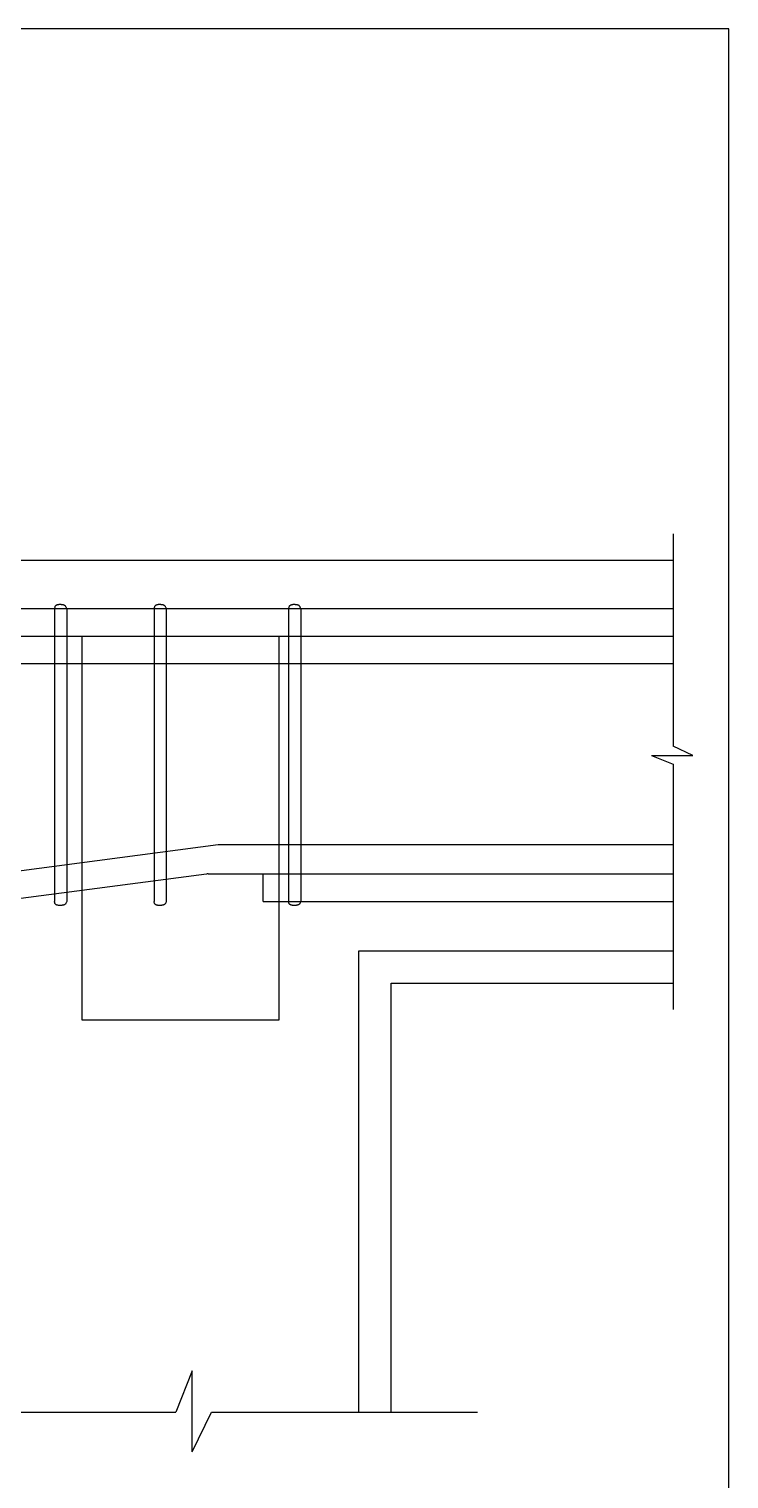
# Model space of a CAD drawing. Header units: millimetres. Extents: x -8855 to 105318, y -17958 to 67465.
# Drawn here: x 8400 to 11866, y 24958 to 32142 of the extents above; entities that cross this region are included whole.
import ezdxf
from ezdxf.lldxf.tags import DXFTag

# ---------------------------------------------------------------- set-up
doc = ezdxf.new("R2010")
doc.units = ezdxf.units.MM
doc.header["$LTSCALE"] = 25
doc.layers.add('DIM', color=5, linetype='Continuous')
tags = doc.linetypes.add('HIDDEN2', pattern=[4.7625, 3.175, -1.5875]).pattern_tags.tags
tags[6:7] = [DXFTag(74, 4), DXFTag(75, 0), DXFTag(340, '0'), DXFTag(46, 1.0), DXFTag(50, 0.0), DXFTag(44, 0.0), DXFTag(45, 0.0)]
tags[4:5] = [DXFTag(74, 4), DXFTag(75, 0), DXFTag(340, '0'), DXFTag(46, 1.0), DXFTag(50, 0.0), DXFTag(44, 0.0), DXFTag(45, 0.0)]

msp = doc.modelspace()

# ---------------------------------------------------------------- linework, layer by layer
for p, q in [((11865.99782, 32141.71581), (-7613.86186, 32141.71581)), ((11865.99782, 3906.40728), (11865.99782, 32141.71581)), ((-7473.45819, 29509.73284), (11589.36254, 29509.73284)), ((9335.97186, 28100.15454), (8249.0639, 27956.25266)), ((9278.33028, 27955.21457), (8258.03565, 27820.13201)), ((9559.35959, 27819.61296), (9559.35959, 27955.73362)), ((10033.78932, 25289.46679), (10033.78932, 27575.36163)), ((10033.78932, 27575.36163), (11589.36254, 27575.36163)), ((10193.78932, 25289.46679), (10193.78932, 27415.36163)), ((10193.78932, 27415.36163), (11589.36254, 27415.36163))]:
    msp.add_line(p, q)
at = {"linetype": 'HIDDEN2'}
for p, q in [((-7473.45819, 29269.97499), (11589.36254, 29269.97499)), ((8526.20693, 29269.97499), (8526.20693, 27819.61296)), ((8586.20693, 29269.97499), (8586.20693, 27819.61296)), ((9019.40873, 29269.97499), (9019.40873, 27819.61296)), ((9079.40873, 29269.97499), (9079.40873, 27819.61296)), ((9685.37291, 29269.97499), (9685.37291, 27819.61296)), ((9745.37291, 29269.97499), (9745.37291, 27819.61296)), ((-7473.45819, 29133.85434), (11589.36254, 29133.85434)), ((6455.56942, 28997.73368), (11589.36254, 28997.73368)), ((11589.36254, 28100.67358), (9343.84688, 28100.67358)), ((9286.2053, 27955.73362), (11589.36254, 27955.73362)), ((9559.35959, 27819.61296), (11589.36254, 27819.61296))]:
    msp.add_line(p, q, dxfattribs=at)
at = {"color": 8}
for p, q in [((-5247.28416, 29133.85434), (8660.72941, 29133.85434)), ((8660.72941, 29133.85434), (8660.72941, 27233.14509)), ((9638.41421, 27233.14509), (9638.41421, 29133.85434)), ((9638.41421, 29133.85434), (11589.36254, 29133.85434)), ((8660.72941, 27233.14509), (9638.41421, 27233.14509))]:
    msp.add_line(p, q, dxfattribs=at)
for points in [[(8586.20693, 29269.97499), (8584.96191, 29273.49793), (8583.80199, 29276.39073), (8582.70977, 29278.73205), (8581.66783, 29280.60053), (8580.65874, 29282.0748), (8579.6651, 29283.23351), (8578.66948, 29284.1553), (8577.65448, 29284.91882), (8576.60737, 29285.59049), (8575.53418, 29286.18788), (8574.44567, 29286.71636), (8573.35255, 29287.18129), (8572.26556, 29287.58802), (8571.19544, 29287.94191), (8570.15292, 29288.24833), (8569.14874, 29288.51264), (8568.18775, 29288.74006), (8567.2513, 29288.93532), (8566.31484, 29289.10301), (8565.35385, 29289.24773), (8564.34379, 29289.37407), (8563.26011, 29289.48663), (8562.0783, 29289.59), (8560.7738, 29289.68878), (8559.32976, 29289.78551), (8557.75997, 29289.87458), (8556.08591, 29289.94835), (8554.32904, 29289.99914), (8552.51083, 29290.0193), (8550.65275, 29290.00117), (8548.77627, 29289.9371), (8546.90286, 29289.81943), (8545.05143, 29289.63986), (8543.23067, 29289.38755), (8541.44671, 29289.05101), (8539.7057, 29288.61875), (8538.01376, 29288.07929), (8536.37703, 29287.42115), (8534.80164, 29286.63283), (8533.29373, 29285.70285), (8531.86297, 29284.61619), (8530.53318, 29283.34369), (8529.33172, 29281.85266), (8528.28595, 29280.11038), (8527.42322, 29278.08418), (8526.77091, 29275.74134), (8526.35636, 29273.04918), (8526.20693, 29269.97499)], [(9079.40873, 29269.97499), (9078.16371, 29273.49793), (9077.00379, 29276.39073), (9075.91157, 29278.73205), (9074.86963, 29280.60053), (9073.86054, 29282.0748), (9072.8669, 29283.23351), (9071.87128, 29284.1553), (9070.85628, 29284.91882), (9069.80917, 29285.59049), (9068.73598, 29286.18788), (9067.64747, 29286.71636), (9066.55435, 29287.18129), (9065.46736, 29287.58802), (9064.39724, 29287.94191), (9063.35472, 29288.24833), (9062.35054, 29288.51264), (9061.38955, 29288.74006), (9060.4531, 29288.93532), (9059.51664, 29289.10301), (9058.55565, 29289.24773), (9057.54559, 29289.37407), (9056.46191, 29289.48663), (9055.2801, 29289.59), (9053.9756, 29289.68878), (9052.53156, 29289.78551), (9050.96177, 29289.87458), (9049.28771, 29289.94835), (9047.53084, 29289.99914), (9045.71263, 29290.0193), (9043.85455, 29290.00117), (9041.97807, 29289.9371), (9040.10466, 29289.81943), (9038.25323, 29289.63986), (9036.43247, 29289.38755), (9034.64851, 29289.05101), (9032.9075, 29288.61875), (9031.21556, 29288.07929), (9029.57883, 29287.42115), (9028.00344, 29286.63283), (9026.49553, 29285.70285), (9025.06477, 29284.61619), (9023.73498, 29283.34369), (9022.53352, 29281.85266), (9021.48775, 29280.11038), (9020.62502, 29278.08418), (9019.97271, 29275.74134), (9019.55816, 29273.04918), (9019.40873, 29269.97499)], [(9745.37291, 29269.97499), (9744.12789, 29273.49793), (9742.96797, 29276.39073), (9741.87575, 29278.73205), (9740.8338, 29280.60053), (9739.82471, 29282.0748), (9738.83107, 29283.23351), (9737.83546, 29284.1553), (9736.82046, 29284.91882), (9735.77334, 29285.59049), (9734.70016, 29286.18788), (9733.61164, 29286.71636), (9732.51852, 29287.18129), (9731.43154, 29287.58802), (9730.36142, 29287.94191), (9729.3189, 29288.24833), (9728.31472, 29288.51264), (9727.35373, 29288.74006), (9726.41727, 29288.93532), (9725.48082, 29289.10301), (9724.51983, 29289.24773), (9723.50976, 29289.37407), (9722.42609, 29289.48663), (9721.24427, 29289.59), (9719.93978, 29289.68878), (9718.49574, 29289.78551), (9716.92595, 29289.87458), (9715.25189, 29289.94835), (9713.49501, 29289.99914), (9711.6768, 29290.0193), (9709.81873, 29290.00117), (9707.94225, 29289.9371), (9706.06883, 29289.81943), (9704.2174, 29289.63986), (9702.39664, 29289.38755), (9700.61269, 29289.05101), (9698.87168, 29288.61875), (9697.17974, 29288.07929), (9695.54301, 29287.42115), (9693.96762, 29286.63283), (9692.45971, 29285.70285), (9691.02895, 29284.61619), (9689.69916, 29283.34369), (9688.49769, 29281.85266), (9687.45192, 29280.11038), (9686.5892, 29278.08418), (9685.93688, 29275.74134), (9685.52233, 29273.04918), (9685.37291, 29269.97499)], [(8586.20693, 27819.61296), (8584.96191, 27816.09003), (8583.80199, 27813.19722), (8582.70977, 27810.8559), (8581.66783, 27808.98743), (8580.65874, 27807.51316), (8579.6651, 27806.35445), (8578.66948, 27805.43266), (8577.65448, 27804.66914), (8576.60737, 27803.99747), (8575.53418, 27803.40008), (8574.44567, 27802.87159), (8573.35255, 27802.40667), (8572.26556, 27801.99994), (8571.19544, 27801.64604), (8570.15292, 27801.33962), (8569.14874, 27801.07532), (8568.18775, 27800.8479), (8567.2513, 27800.65264), (8566.31484, 27800.48494), (8565.35385, 27800.34022), (8564.34379, 27800.21388), (8563.26011, 27800.10132), (8562.0783, 27799.99795), (8560.7738, 27799.89918), (8559.32976, 27799.80245), (8557.75997, 27799.71337), (8556.08591, 27799.63961), (8554.32904, 27799.58882), (8552.51083, 27799.56866), (8550.65275, 27799.58679), (8548.77627, 27799.65086), (8546.90286, 27799.76853), (8545.05143, 27799.9481), (8543.23067, 27800.20041), (8541.44671, 27800.53695), (8539.7057, 27800.96921), (8538.01376, 27801.50866), (8536.37703, 27802.16681), (8534.80164, 27802.95513), (8533.29373, 27803.88511), (8531.86297, 27804.97176), (8530.53318, 27806.24426), (8529.33172, 27807.7353), (8528.28595, 27809.47757), (8527.42322, 27811.50378), (8526.77091, 27813.84661), (8526.35636, 27816.53878), (8526.20693, 27819.61296)], [(9079.40873, 27819.61296), (9078.16371, 27816.09003), (9077.00379, 27813.19722), (9075.91157, 27810.8559), (9074.86963, 27808.98743), (9073.86054, 27807.51316), (9072.8669, 27806.35445), (9071.87128, 27805.43266), (9070.85628, 27804.66914), (9069.80917, 27803.99747), (9068.73598, 27803.40008), (9067.64747, 27802.87159), (9066.55435, 27802.40667), (9065.46736, 27801.99994), (9064.39724, 27801.64604), (9063.35472, 27801.33962), (9062.35054, 27801.07532), (9061.38955, 27800.8479), (9060.4531, 27800.65264), (9059.51664, 27800.48494), (9058.55565, 27800.34022), (9057.54559, 27800.21388), (9056.46191, 27800.10132), (9055.2801, 27799.99795), (9053.9756, 27799.89918), (9052.53156, 27799.80245), (9050.96177, 27799.71337), (9049.28771, 27799.63961), (9047.53084, 27799.58882), (9045.71263, 27799.56866), (9043.85455, 27799.58679), (9041.97807, 27799.65086), (9040.10466, 27799.76853), (9038.25323, 27799.9481), (9036.43247, 27800.20041), (9034.64851, 27800.53695), (9032.9075, 27800.96921), (9031.21556, 27801.50866), (9029.57883, 27802.16681), (9028.00344, 27802.95513), (9026.49553, 27803.88511), (9025.06477, 27804.97176), (9023.73498, 27806.24426), (9022.53352, 27807.7353), (9021.48775, 27809.47757), (9020.62502, 27811.50378), (9019.97271, 27813.84661), (9019.55816, 27816.53878), (9019.40873, 27819.61296)], [(9745.37291, 27819.61296), (9744.12789, 27816.09003), (9742.96797, 27813.19722), (9741.87575, 27810.8559), (9740.8338, 27808.98743), (9739.82471, 27807.51316), (9738.83107, 27806.35445), (9737.83546, 27805.43266), (9736.82046, 27804.66914), (9735.77334, 27803.99747), (9734.70016, 27803.40008), (9733.61164, 27802.87159), (9732.51852, 27802.40667), (9731.43154, 27801.99994), (9730.36142, 27801.64604), (9729.3189, 27801.33962), (9728.31472, 27801.07532), (9727.35373, 27800.8479), (9726.41727, 27800.65264), (9725.48082, 27800.48494), (9724.51983, 27800.34022), (9723.50976, 27800.21388), (9722.42609, 27800.10132), (9721.24427, 27799.99795), (9719.93978, 27799.89918), (9718.49574, 27799.80245), (9716.92595, 27799.71337), (9715.25189, 27799.63961), (9713.49501, 27799.58882), (9711.6768, 27799.56866), (9709.81873, 27799.58679), (9707.94225, 27799.65086), (9706.06883, 27799.76853), (9704.2174, 27799.9481), (9702.39664, 27800.20041), (9700.61269, 27800.53695), (9698.87168, 27800.96921), (9697.17974, 27801.50866), (9695.54301, 27802.16681), (9693.96762, 27802.95513), (9692.45971, 27803.88511), (9691.02895, 27804.97176), (9689.69916, 27806.24426), (9688.49769, 27807.7353), (9687.45192, 27809.47757), (9686.5892, 27811.50378), (9685.93688, 27813.84661), (9685.52233, 27816.53878), (9685.37291, 27819.61296)]]:
    msp.add_lwpolyline(points)
for centre in [(9343.84688, 28040.67358), (9286.2053, 27895.73362)]:
    msp.add_arc(centre, 60, 90, 97.541849664)
at = {"layer": 'DIM'}
for p, q in [((11589.36254, 29640.17941), (11589.36254, 28588.6062)), ((11482.68478, 28543.03435), (11589.36254, 28499.34463)), ((11482.68478, 28543.03435), (11687.09331, 28543.03435)), ((11687.09331, 28543.03435), (11589.36254, 28588.6062)), ((11589.36254, 28499.34463), (11589.36254, 27284.73996)), ((9207.25697, 25493.85949), (9126.21751, 25289.46679)), ((9207.25697, 25092.09901), (9207.25697, 25493.85949)), ((7794.00415, 25289.46679), (9126.21751, 25289.46679)), ((9207.25697, 25092.09901), (9303.9154, 25289.46679)), ((9303.9154, 25289.46679), (10620.50979, 25289.46679))]:
    msp.add_line(p, q, dxfattribs=at)

doc.saveas('drawing.dxf')
